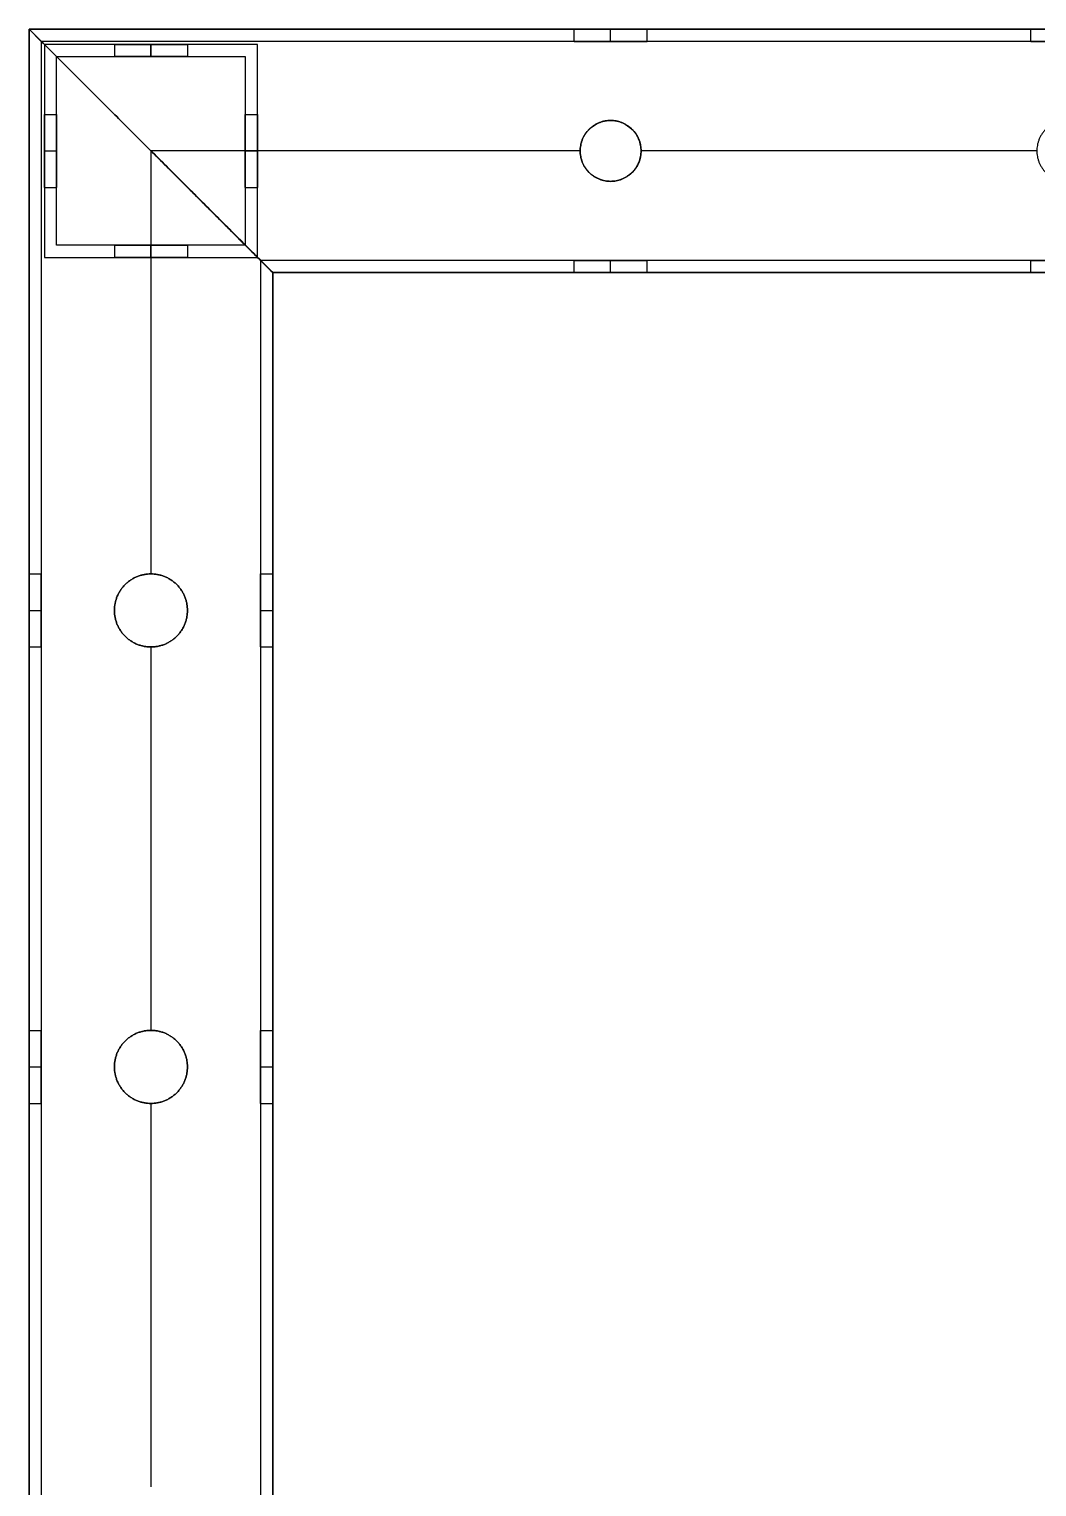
# Model space of a CAD drawing. Header units: millimetres. Extents: x 1279 to 9834, y -699 to 998.
# Drawn here: x 6355.5 to 6521, y 470.8 to 710.3 of the extents above; entities that cross this region are included whole.
import ezdxf

# ---------------------------------------------------------------- set-up
doc = ezdxf.new("R2010")
doc.units = ezdxf.units.MM
doc.header["$MEASUREMENT"] = 0
doc.layers.add('staal', color=7, linetype='Continuous', true_color=0x4c4c4c)

msp = doc.modelspace()

# ---------------------------------------------------------------- linework, layer by layer
at = {"layer": 'staal'}
for p, q in [((6355.49, 710.3, 1885.19), (6395.49, 670.3, 1885.19)), ((6357.49, 708.3, 1910.19), (6355.49, 710.3, 1910.19)), ((6355.49, 710.3, 1885.19), (6395.49, 670.3, 1885.19)), ((6444.99, 708.3, 1905.19), (6444.99, 710.3, 1905.19)), ((6450.99, 708.3, 1911.19), (6450.99, 710.3, 1911.19)), ((6450.99, 708.3, 1899.19), (6450.99, 710.3, 1899.19)), ((6456.99, 708.3, 1905.19), (6456.99, 710.3, 1905.19)), ((6519.99, 708.3, 1905.19), (6519.99, 710.3, 1905.19)), ((6369.49, 707.8, 2515.82), (6369.49, 705.8, 2515.82)), ((6369.49, 707.8, 2590.82), (6369.49, 705.8, 2590.82)), ((6375.49, 705.8, 2460.32), (6375.49, 707.8, 2460.32)), ((6375.49, 705.8, 2628.32), (6375.49, 707.8, 2628.32)), ((6375.49, 707.8, 2521.82), (6375.49, 705.8, 2521.82)), ((6375.49, 707.8, 2509.82), (6375.49, 705.8, 2509.82)), ((6375.49, 707.8, 2596.82), (6375.49, 705.8, 2596.82)), ((6375.49, 707.8, 2584.82), (6375.49, 705.8, 2584.82)), ((6381.49, 707.8, 2515.82), (6381.49, 705.8, 2515.82)), ((6381.49, 707.8, 2590.82), (6381.49, 705.8, 2590.82)), ((6357.99, 696.3, 2590.82), (6359.99, 696.3, 2590.82)), ((6357.99, 696.3, 2515.82), (6359.99, 696.3, 2515.82)), ((6390.99, 696.3, 2590.82), (6392.99, 696.3, 2590.82)), ((6390.99, 696.3, 2515.82), (6392.99, 696.3, 2515.82)), ((6450.99, 695.3, 1923.19), (6450.99, 695.3, 1925.19)), ((6450.99, 695.3, 1885.19), (6450.99, 695.3, 1887.19)), ((6357.99, 690.3, 2460.32), (6359.99, 690.3, 2460.32)), ((6357.99, 690.3, 2628.32), (6359.99, 690.3, 2628.32)), ((6357.99, 690.3, 2596.82), (6359.99, 690.3, 2596.82)), ((6357.99, 690.3, 2584.82), (6359.99, 690.3, 2584.82)), ((6357.99, 690.3, 2521.82), (6359.99, 690.3, 2521.82)), ((6357.99, 690.3, 2509.82), (6359.99, 690.3, 2509.82)), ((6390.99, 690.3, 2460.32), (6392.99, 690.3, 2460.32)), ((6390.99, 690.3, 2628.32), (6392.99, 690.3, 2628.32)), ((6390.99, 690.3, 2596.82), (6392.99, 690.3, 2596.82)), ((6390.99, 690.3, 2584.82), (6392.99, 690.3, 2584.82)), ((6390.99, 690.3, 2521.82), (6392.99, 690.3, 2521.82)), ((6390.99, 690.3, 2509.82), (6392.99, 690.3, 2509.82)), ((6445.99, 690.3, 1923.19), (6445.99, 690.3, 1925.19)), ((6445.99, 690.3, 1885.19), (6445.99, 690.3, 1887.19)), ((6455.99, 690.3, 1923.19), (6455.99, 690.3, 1925.19)), ((6455.99, 690.3, 1885.19), (6455.99, 690.3, 1887.19)), ((6450.99, 685.3, 1885.19), (6450.99, 685.3, 1887.19)), ((6450.99, 685.3, 1923.19), (6450.99, 685.3, 1925.19)), ((6357.99, 684.3, 2590.82), (6359.99, 684.3, 2590.82)), ((6357.99, 684.3, 2515.82), (6359.99, 684.3, 2515.82)), ((6390.99, 684.3, 2590.82), (6392.99, 684.3, 2590.82)), ((6390.99, 684.3, 2515.82), (6392.99, 684.3, 2515.82)), ((6369.49, 674.8, 2515.82), (6369.49, 672.8, 2515.82)), ((6369.49, 674.8, 2590.82), (6369.49, 672.8, 2590.82)), ((6375.49, 672.8, 2460.32), (6375.49, 674.8, 2460.32)), ((6375.49, 672.8, 2628.32), (6375.49, 674.8, 2628.32)), ((6375.49, 674.8, 2521.82), (6375.49, 672.8, 2521.82)), ((6375.49, 674.8, 2509.82), (6375.49, 672.8, 2509.82)), ((6375.49, 674.8, 2596.82), (6375.49, 672.8, 2596.82)), ((6375.49, 674.8, 2584.82), (6375.49, 672.8, 2584.82)), ((6381.49, 674.8, 2515.82), (6381.49, 672.8, 2515.82)), ((6381.49, 674.8, 2590.82), (6381.49, 672.8, 2590.82)), ((6395.49, 670.3, 1910.19), (6393.49, 672.3, 1910.19)), ((6444.99, 670.3, 1905.19), (6444.99, 672.3, 1905.19)), ((6450.99, 670.3, 1911.19), (6450.99, 672.3, 1911.19)), ((6450.99, 670.3, 1899.19), (6450.99, 672.3, 1899.19)), ((6456.99, 670.3, 1905.19), (6456.99, 672.3, 1905.19)), ((6519.99, 670.3, 1905.19), (6519.99, 672.3, 1905.19)), ((6355.49, 620.8, 1905.19), (6357.49, 620.8, 1905.19)), ((6375.49, 620.8, 1923.19), (6375.49, 620.8, 1925.19)), ((6375.49, 620.8, 1885.19), (6375.49, 620.8, 1887.19)), ((6393.49, 620.8, 1905.19), (6395.49, 620.8, 1905.19)), ((6355.49, 614.8, 1899.19), (6357.49, 614.8, 1899.19)), ((6355.49, 614.8, 1911.19), (6357.49, 614.8, 1911.19)), ((6369.49, 614.8, 1923.19), (6369.49, 614.8, 1925.19)), ((6369.49, 614.8, 1885.19), (6369.49, 614.8, 1887.19)), ((6381.49, 614.8, 1923.19), (6381.49, 614.8, 1925.19)), ((6381.49, 614.8, 1885.19), (6381.49, 614.8, 1887.19)), ((6393.49, 614.8, 1899.19), (6395.49, 614.8, 1899.19)), ((6393.49, 614.8, 1911.19), (6395.49, 614.8, 1911.19)), ((6355.49, 608.8, 1905.19), (6357.49, 608.8, 1905.19)), ((6375.49, 608.8, 1923.19), (6375.49, 608.8, 1925.19)), ((6375.49, 608.8, 1885.19), (6375.49, 608.8, 1887.19)), ((6393.49, 608.8, 1905.19), (6395.49, 608.8, 1905.19)), ((6355.49, 545.8, 1905.19), (6357.49, 545.8, 1905.19)), ((6375.49, 545.8, 1923.19), (6375.49, 545.8, 1925.19)), ((6375.49, 545.8, 1885.19), (6375.49, 545.8, 1887.19)), ((6393.49, 545.8, 1905.19), (6395.49, 545.8, 1905.19)), ((6355.49, 539.8, 1899.19), (6357.49, 539.8, 1899.19)), ((6355.49, 539.8, 1911.19), (6357.49, 539.8, 1911.19)), ((6369.49, 539.8, 1923.19), (6369.49, 539.8, 1925.19)), ((6369.49, 539.8, 1885.19), (6369.49, 539.8, 1887.19)), ((6381.49, 539.8, 1923.19), (6381.49, 539.8, 1925.19)), ((6381.49, 539.8, 1885.19), (6381.49, 539.8, 1887.19)), ((6393.49, 539.8, 1899.19), (6395.49, 539.8, 1899.19)), ((6393.49, 539.8, 1911.19), (6395.49, 539.8, 1911.19)), ((6355.49, 533.8, 1905.19), (6357.49, 533.8, 1905.19)), ((6375.49, 533.8, 1923.19), (6375.49, 533.8, 1925.19)), ((6375.49, 533.8, 1885.19), (6375.49, 533.8, 1887.19)), ((6393.49, 533.8, 1905.19), (6395.49, 533.8, 1905.19))]:
    msp.add_line(p, q, dxfattribs=at)
for points in [[(6355.49, 710.3), (7671.49, 710.3), (7671.49, -605.7), (6355.49, -605.7)], [(6395.49, 670.3), (7631.49, 670.3), (7631.49, -565.7), (6395.49, -565.7)]]:
    msp.add_lwpolyline(points, close=True, dxfattribs=at)
for centre in [(6450.99, 690.3, 1885.19), (6450.99, 690.3, 1924.19), (6450.99, 690.3, 1886.19)]:
    msp.add_circle(centre, 5, dxfattribs=at)
for points in [[(6355.49, 710.3, 1885.19), (6355.49, 52.3, 1885.19), (6355.49, -605.7, 1885.19)], [(6355.49, 710.3, 1925.19), (6355.49, 52.3, 1925.19), (6355.49, -605.7, 1925.19)], [(6355.49, 710.3, 1885.19), (6355.49, 710.3, 1905.19), (6355.49, 710.3, 1925.19)], [(6355.49, 710.3, 1885.19), (6375.49, 690.3, 1885.19), (6395.49, 670.3, 1885.19)], [(6395.49, 670.3, 1925.19), (6375.49, 690.3, 1925.19), (6355.49, 710.3, 1925.19)], [(6355.49, 710.3, 1905.19), (6355.49, 665.55, 1905.19), (6355.49, 620.8, 1905.19)], [(6355.49, 710.3, 1910.19), (6356.49, 709.3, 1910.19), (6357.49, 708.3, 1910.19)], [(7671.49, 710.3, 1885.19), (7013.49, 710.3, 1885.19), (6355.49, 710.3, 1885.19)], [(7671.49, 710.3, 1925.19), (7013.49, 710.3, 1925.19), (6355.49, 710.3, 1925.19)], [(6355.49, 710.3, 1885.19), (6355.49, 710.3, 1905.19), (6355.49, 710.3, 1925.19)], [(6355.49, 710.3, 1925.19), (6375.49, 690.3, 1925.19), (6395.49, 670.3, 1925.19)], [(6444.99, 710.3, 1905.19), (6400.24, 710.3, 1905.19), (6355.49, 710.3, 1905.19)], [(6519.99, 710.3, 1905.19), (6488.49, 710.3, 1905.19), (6456.99, 710.3, 1905.19)], [(6357.49, 708.3, 1887.19), (6357.49, 708.3, 1905.19), (6357.49, 708.3, 1923.19)], [(6357.49, 708.3, 1923.19), (6375.49, 690.3, 1923.19), (6393.49, 672.3, 1923.19)], [(6393.49, 672.3, 1887.19), (6375.49, 690.3, 1887.19), (6357.49, 708.3, 1887.19)], [(6357.49, 708.3, 1923.19), (6357.49, 52.3, 1923.19), (6357.49, -603.7, 1923.19)], [(6357.49, 708.3, 1887.19), (6357.49, 52.3, 1887.19), (6357.49, -603.7, 1887.19)], [(6357.49, 708.3, 1905.19), (6357.49, 664.55, 1905.19), (6357.49, 620.8, 1905.19)], [(6357.49, 708.3, 1923.19), (6357.49, 708.3, 1905.19), (6357.49, 708.3, 1887.19)], [(6393.49, 672.3, 1923.19), (6375.49, 690.3, 1923.19), (6357.49, 708.3, 1923.19)], [(6357.49, 708.3, 1887.19), (6375.49, 690.3, 1887.19), (6393.49, 672.3, 1887.19)], [(7669.49, 708.3, 1923.19), (7013.49, 708.3, 1923.19), (6357.49, 708.3, 1923.19)], [(7669.49, 708.3, 1887.19), (7013.49, 708.3, 1887.19), (6357.49, 708.3, 1887.19)], [(6444.99, 708.3, 1905.19), (6401.24, 708.3, 1905.19), (6357.49, 708.3, 1905.19)], [(6392.99, 707.8, 2460.32), (6375.49, 707.8, 2460.32), (6357.99, 707.8, 2460.32)], [(6357.99, 707.8, 2460.32), (6357.99, 707.8, 2544.32), (6357.99, 707.8, 2628.32)], [(6392.99, 707.8, 2628.32), (6375.49, 707.8, 2628.32), (6357.99, 707.8, 2628.32)], [(6357.99, 707.8, 2460.32), (6357.99, 690.3, 2460.32), (6357.99, 672.8, 2460.32)], [(6357.99, 707.8, 2628.32), (6357.99, 690.3, 2628.32), (6357.99, 672.8, 2628.32)], [(6392.99, 707.8, 2544.32), (6375.49, 707.8, 2544.32), (6357.99, 707.8, 2544.32)], [(6357.99, 707.8, 2544.32), (6357.99, 690.3, 2544.32), (6357.99, 672.8, 2544.32)], [(6375.49, 707.8, 2460.32), (6375.49, 707.8, 2485.07), (6375.49, 707.8, 2509.82)], [(6375.49, 707.8, 2521.82), (6375.49, 707.8, 2553.32), (6375.49, 707.8, 2584.82)], [(6375.49, 707.8, 2596.82), (6375.49, 707.8, 2612.57), (6375.49, 707.8, 2628.32)], [(6392.99, 672.8, 2460.32), (6392.99, 690.3, 2460.32), (6392.99, 707.8, 2460.32)], [(6392.99, 707.8, 2460.32), (6392.99, 707.8, 2544.32), (6392.99, 707.8, 2628.32)], [(6392.99, 672.8, 2628.32), (6392.99, 690.3, 2628.32), (6392.99, 707.8, 2628.32)], [(6392.99, 672.8, 2544.32), (6392.99, 690.3, 2544.32), (6392.99, 707.8, 2544.32)], [(6519.99, 708.3, 1905.19), (6488.49, 708.3, 1905.19), (6456.99, 708.3, 1905.19)], [(6359.99, 674.8, 2460.32), (6359.99, 690.3, 2460.32), (6359.99, 705.8, 2460.32)], [(6359.99, 705.8, 2460.32), (6359.99, 705.8, 2544.32), (6359.99, 705.8, 2628.32)], [(6359.99, 674.8, 2628.32), (6359.99, 690.3, 2628.32), (6359.99, 705.8, 2628.32)], [(6359.99, 705.8, 2460.32), (6375.49, 705.8, 2460.32), (6390.99, 705.8, 2460.32)], [(6359.99, 705.8, 2628.32), (6375.49, 705.8, 2628.32), (6390.99, 705.8, 2628.32)], [(6359.99, 674.8, 2544.32), (6359.99, 690.3, 2544.32), (6359.99, 705.8, 2544.32)], [(6359.99, 705.8, 2544.32), (6375.49, 705.8, 2544.32), (6390.99, 705.8, 2544.32)], [(6375.49, 705.8, 2460.32), (6375.49, 705.8, 2485.07), (6375.49, 705.8, 2509.82)], [(6375.49, 705.8, 2521.82), (6375.49, 705.8, 2553.32), (6375.49, 705.8, 2584.82)], [(6375.49, 705.8, 2596.82), (6375.49, 705.8, 2612.57), (6375.49, 705.8, 2628.32)], [(6390.99, 705.8, 2460.32), (6390.99, 705.8, 2544.32), (6390.99, 705.8, 2628.32)], [(6390.99, 705.8, 2460.32), (6390.99, 690.3, 2460.32), (6390.99, 674.8, 2460.32)], [(6390.99, 705.8, 2628.32), (6390.99, 690.3, 2628.32), (6390.99, 674.8, 2628.32)], [(6390.99, 705.8, 2544.32), (6390.99, 690.3, 2544.32), (6390.99, 674.8, 2544.32)], [(6357.99, 690.3, 2460.32), (6357.99, 690.3, 2485.07), (6357.99, 690.3, 2509.82)], [(6357.99, 690.3, 2521.82), (6357.99, 690.3, 2553.32), (6357.99, 690.3, 2584.82)], [(6357.99, 690.3, 2596.82), (6357.99, 690.3, 2612.57), (6357.99, 690.3, 2628.32)], [(6359.99, 690.3, 2460.32), (6359.99, 690.3, 2485.07), (6359.99, 690.3, 2509.82)], [(6359.99, 690.3, 2521.82), (6359.99, 690.3, 2553.32), (6359.99, 690.3, 2584.82)], [(6359.99, 690.3, 2596.82), (6359.99, 690.3, 2612.57), (6359.99, 690.3, 2628.32)], [(6375.34, 690.46, 1925.19), (6375.34, 690.46, 1924.19), (6375.34, 690.46, 1923.19)], [(6375.34, 690.46, 1887.19), (6375.34, 690.46, 1886.19), (6375.34, 690.46, 1885.19)], [(6375.49, 690.3, 1925.19), (6375.49, 655.55, 1925.19), (6375.49, 620.8, 1925.19)], [(6375.49, 690.3, 1923.19), (6375.49, 655.55, 1923.19), (6375.49, 620.8, 1923.19)], [(6375.49, 690.3, 1887.19), (6375.49, 655.55, 1887.19), (6375.49, 620.8, 1887.19)], [(6375.49, 690.3, 1885.19), (6375.49, 655.55, 1885.19), (6375.49, 620.8, 1885.19)], [(6375.49, 690.3, 1885.19), (6375.49, 690.3, 1886.19), (6375.49, 690.3, 1887.19)], [(6375.49, 690.3, 1923.19), (6375.49, 690.3, 1924.19), (6375.49, 690.3, 1925.19)], [(6445.99, 690.3, 1925.19), (6410.74, 690.3, 1925.19), (6375.49, 690.3, 1925.19)], [(6445.99, 690.3, 1923.19), (6410.74, 690.3, 1923.19), (6375.49, 690.3, 1923.19)], [(6445.99, 690.3, 1887.19), (6410.74, 690.3, 1887.19), (6375.49, 690.3, 1887.19)], [(6445.99, 690.3, 1885.19), (6410.74, 690.3, 1885.19), (6375.49, 690.3, 1885.19)], [(6390.99, 690.3, 2460.32), (6390.99, 690.3, 2485.07), (6390.99, 690.3, 2509.82)], [(6390.99, 690.3, 2521.82), (6390.99, 690.3, 2553.32), (6390.99, 690.3, 2584.82)], [(6390.99, 690.3, 2596.82), (6390.99, 690.3, 2612.57), (6390.99, 690.3, 2628.32)], [(6392.99, 690.3, 2460.32), (6392.99, 690.3, 2485.07), (6392.99, 690.3, 2509.82)], [(6392.99, 690.3, 2521.82), (6392.99, 690.3, 2553.32), (6392.99, 690.3, 2584.82)], [(6392.99, 690.3, 2596.82), (6392.99, 690.3, 2612.57), (6392.99, 690.3, 2628.32)], [(6520.99, 690.3, 1925.19), (6488.49, 690.3, 1925.19), (6455.99, 690.3, 1925.19)], [(6520.99, 690.3, 1923.19), (6488.49, 690.3, 1923.19), (6455.99, 690.3, 1923.19)], [(6520.99, 690.3, 1887.19), (6488.49, 690.3, 1887.19), (6455.99, 690.3, 1887.19)], [(6520.99, 690.3, 1885.19), (6488.49, 690.3, 1885.19), (6455.99, 690.3, 1885.19)], [(6359.99, 674.8, 2460.32), (6359.99, 674.8, 2544.32), (6359.99, 674.8, 2628.32)], [(6390.99, 674.8, 2460.32), (6375.49, 674.8, 2460.32), (6359.99, 674.8, 2460.32)], [(6390.99, 674.8, 2628.32), (6375.49, 674.8, 2628.32), (6359.99, 674.8, 2628.32)], [(6390.99, 674.8, 2544.32), (6375.49, 674.8, 2544.32), (6359.99, 674.8, 2544.32)], [(6375.49, 674.8, 2460.32), (6375.49, 674.8, 2485.07), (6375.49, 674.8, 2509.82)], [(6375.49, 674.8, 2521.82), (6375.49, 674.8, 2553.32), (6375.49, 674.8, 2584.82)], [(6375.49, 674.8, 2596.82), (6375.49, 674.8, 2612.57), (6375.49, 674.8, 2628.32)], [(6390.99, 674.8, 2460.32), (6390.99, 674.8, 2544.32), (6390.99, 674.8, 2628.32)], [(6357.99, 672.8, 2460.32), (6375.49, 672.8, 2460.32), (6392.99, 672.8, 2460.32)], [(6357.99, 672.8, 2628.32), (6375.49, 672.8, 2628.32), (6392.99, 672.8, 2628.32)], [(6357.99, 672.8, 2460.32), (6357.99, 672.8, 2544.32), (6357.99, 672.8, 2628.32)], [(6357.99, 672.8, 2544.32), (6375.49, 672.8, 2544.32), (6392.99, 672.8, 2544.32)], [(6375.49, 672.8, 2460.32), (6375.49, 672.8, 2485.07), (6375.49, 672.8, 2509.82)], [(6375.49, 672.8, 2521.82), (6375.49, 672.8, 2553.32), (6375.49, 672.8, 2584.82)], [(6375.49, 672.8, 2596.82), (6375.49, 672.8, 2612.57), (6375.49, 672.8, 2628.32)], [(6392.99, 672.8, 2460.32), (6392.99, 672.8, 2544.32), (6392.99, 672.8, 2628.32)], [(6393.49, 672.3, 1923.19), (6393.49, 672.3, 1905.19), (6393.49, 672.3, 1887.19)], [(6393.49, 672.3, 1923.19), (6393.49, 52.3, 1923.19), (6393.49, -567.7, 1923.19)], [(6393.49, 672.3, 1887.19), (6393.49, 52.3, 1887.19), (6393.49, -567.7, 1887.19)], [(6393.49, 672.3, 1905.19), (6393.49, 646.55, 1905.19), (6393.49, 620.8, 1905.19)], [(6393.49, 672.3, 1910.19), (6394.49, 671.3, 1910.19), (6395.49, 670.3, 1910.19)], [(6393.49, 672.3, 1887.19), (6393.49, 672.3, 1905.19), (6393.49, 672.3, 1923.19)], [(7633.49, 672.3, 1923.19), (7013.49, 672.3, 1923.19), (6393.49, 672.3, 1923.19)], [(7633.49, 672.3, 1887.19), (7013.49, 672.3, 1887.19), (6393.49, 672.3, 1887.19)], [(6444.99, 672.3, 1905.19), (6419.24, 672.3, 1905.19), (6393.49, 672.3, 1905.19)], [(6519.99, 672.3, 1905.19), (6488.49, 672.3, 1905.19), (6456.99, 672.3, 1905.19)], [(6395.49, 670.3, 1885.19), (6395.49, 670.3, 1905.19), (6395.49, 670.3, 1925.19)], [(6395.49, 670.3, 1885.19), (6395.49, 52.3, 1885.19), (6395.49, -565.7, 1885.19)], [(6395.49, 670.3, 1925.19), (6395.49, 52.3, 1925.19), (6395.49, -565.7, 1925.19)], [(6395.49, 670.3, 1905.19), (6395.49, 645.55, 1905.19), (6395.49, 620.8, 1905.19)], [(6395.49, 670.3, 1885.19), (6395.49, 670.3, 1905.19), (6395.49, 670.3, 1925.19)], [(7631.49, 670.3, 1885.19), (7013.49, 670.3, 1885.19), (6395.49, 670.3, 1885.19)], [(7631.49, 670.3, 1925.19), (7013.49, 670.3, 1925.19), (6395.49, 670.3, 1925.19)], [(6444.99, 670.3, 1905.19), (6420.24, 670.3, 1905.19), (6395.49, 670.3, 1905.19)], [(6519.99, 670.3, 1905.19), (6488.49, 670.3, 1905.19), (6456.99, 670.3, 1905.19)], [(6355.49, 608.8, 1905.19), (6355.49, 577.3, 1905.19), (6355.49, 545.8, 1905.19)], [(6357.49, 608.8, 1905.19), (6357.49, 577.3, 1905.19), (6357.49, 545.8, 1905.19)], [(6375.49, 608.8, 1925.19), (6375.49, 577.3, 1925.19), (6375.49, 545.8, 1925.19)], [(6375.49, 608.8, 1923.19), (6375.49, 577.3, 1923.19), (6375.49, 545.8, 1923.19)], [(6375.49, 608.8, 1887.19), (6375.49, 577.3, 1887.19), (6375.49, 545.8, 1887.19)], [(6375.49, 608.8, 1885.19), (6375.49, 577.3, 1885.19), (6375.49, 545.8, 1885.19)], [(6393.49, 608.8, 1905.19), (6393.49, 577.3, 1905.19), (6393.49, 545.8, 1905.19)], [(6395.49, 608.8, 1905.19), (6395.49, 577.3, 1905.19), (6395.49, 545.8, 1905.19)], [(6355.49, 533.8, 1905.19), (6355.49, 502.3, 1905.19), (6355.49, 470.8, 1905.19)], [(6357.49, 533.8, 1905.19), (6357.49, 502.3, 1905.19), (6357.49, 470.8, 1905.19)], [(6375.49, 533.8, 1925.19), (6375.49, 502.3, 1925.19), (6375.49, 470.8, 1925.19)], [(6375.49, 533.8, 1923.19), (6375.49, 502.3, 1923.19), (6375.49, 470.8, 1923.19)], [(6375.49, 533.8, 1887.19), (6375.49, 502.3, 1887.19), (6375.49, 470.8, 1887.19)], [(6375.49, 533.8, 1885.19), (6375.49, 502.3, 1885.19), (6375.49, 470.8, 1885.19)], [(6393.49, 533.8, 1905.19), (6393.49, 502.3, 1905.19), (6393.49, 470.8, 1905.19)], [(6395.49, 533.8, 1905.19), (6395.49, 502.3, 1905.19), (6395.49, 470.8, 1905.19)]]:
    msp.add_open_spline(points, degree=2, dxfattribs=at)
for points, weights, knots in [([(6450.99, 710.3, 1911.19), (6444.99, 710.3, 1911.19), (6444.99, 710.3, 1905.19), (6444.99, 710.3, 1899.19), (6450.99, 710.3, 1899.19), (6456.99, 710.3, 1899.19), (6456.99, 710.3, 1905.19), (6456.99, 710.3, 1911.19), (6450.99, 710.3, 1911.19)], [0.999999860338, 0.707106851018, 1, 0.707106781187, 1, 0.707106781187, 1, 0.707106851018, 0.999999860338], [-31.415927, -31.415927, -31.415927, -23.561946, -23.561946, -15.707963, -15.707963, -7.853981, -7.853981, 0, 0, 0]), ([(6525.99, 710.3, 1911.19), (6519.99, 710.3, 1911.19), (6519.99, 710.3, 1905.19), (6519.99, 710.3, 1899.19), (6525.99, 710.3, 1899.19), (6531.99, 710.3, 1899.19), (6531.99, 710.3, 1905.19), (6531.99, 710.3, 1911.19), (6525.99, 710.3, 1911.19)], [0.999999860338, 0.707106851018, 1, 0.707106781187, 1, 0.707106781187, 1, 0.707106851018, 0.999999860338], [-31.415927, -31.415927, -31.415927, -23.561946, -23.561946, -15.707963, -15.707963, -7.853981, -7.853981, 0, 0, 0]), ([(6381.49, 707.8, 2515.82), (6381.49, 707.8, 2521.82), (6375.49, 707.8, 2521.82), (6369.49, 707.8, 2521.82), (6369.49, 707.8, 2515.82), (6369.49, 707.8, 2509.82), (6375.49, 707.8, 2509.82), (6381.49, 707.8, 2509.82), (6381.49, 707.8, 2515.82)], [1, 0.707106781187, 1, 0.707106781187, 1, 0.707106781187, 1, 0.707106781187, 1], [0, 0, 0, 7.853982, 7.853982, 15.707963, 15.707963, 23.561945, 23.561945, 31.415927, 31.415927, 31.415927]), ([(6381.49, 707.8, 2590.82), (6381.49, 707.8, 2596.82), (6375.49, 707.8, 2596.82), (6369.49, 707.8, 2596.82), (6369.49, 707.8, 2590.82), (6369.49, 707.8, 2584.82), (6375.49, 707.8, 2584.82), (6381.49, 707.8, 2584.82), (6381.49, 707.8, 2590.82)], [1, 0.707106781187, 1, 0.707106781187, 1, 0.707106781187, 1, 0.707106781187, 1], [0, 0, 0, 7.853982, 7.853982, 15.707963, 15.707963, 23.561945, 23.561945, 31.415927, 31.415927, 31.415927]), ([(6450.99, 708.3, 1911.19), (6456.99, 708.3, 1911.19), (6456.99, 708.3, 1905.19), (6456.99, 708.3, 1899.19), (6450.99, 708.3, 1899.19), (6444.99, 708.3, 1899.19), (6444.99, 708.3, 1905.19), (6444.99, 708.3, 1911.19), (6450.99, 708.3, 1911.19)], [1, 0.707106781187, 1, 0.707106781187, 1, 0.707106781187, 1, 0.707106781187, 1], [0, 0, 0, 7.853982, 7.853982, 15.707963, 15.707963, 23.561945, 23.561945, 31.415927, 31.415927, 31.415927]), ([(6525.99, 708.3, 1911.19), (6531.99, 708.3, 1911.19), (6531.99, 708.3, 1905.19), (6531.99, 708.3, 1899.19), (6525.99, 708.3, 1899.19), (6519.99, 708.3, 1899.19), (6519.99, 708.3, 1905.19), (6519.99, 708.3, 1911.19), (6525.99, 708.3, 1911.19)], [1, 0.707106781187, 1, 0.707106781187, 1, 0.707106781187, 1, 0.707106781187, 1], [0, 0, 0, 7.853982, 7.853982, 15.707963, 15.707963, 23.561945, 23.561945, 31.415927, 31.415927, 31.415927]), ([(6381.49, 705.8, 2515.82), (6381.49, 705.8, 2509.82), (6375.49, 705.8, 2509.82), (6369.49, 705.8, 2509.82), (6369.49, 705.8, 2515.82), (6369.49, 705.8, 2521.82), (6375.49, 705.8, 2521.82), (6381.49, 705.8, 2521.82), (6381.49, 705.8, 2515.82)], [1, 0.707106781187, 1, 0.707106781187, 1, 0.707106781187, 1, 0.707106781187, 1], [-31.415927, -31.415927, -31.415927, -23.561945, -23.561945, -15.707963, -15.707963, -7.853982, -7.853982, 0, 0, 0]), ([(6381.49, 705.8, 2590.82), (6381.49, 705.8, 2584.82), (6375.49, 705.8, 2584.82), (6369.49, 705.8, 2584.82), (6369.49, 705.8, 2590.82), (6369.49, 705.8, 2596.82), (6375.49, 705.8, 2596.82), (6381.49, 705.8, 2596.82), (6381.49, 705.8, 2590.82)], [1, 0.707106781187, 1, 0.707106781187, 1, 0.707106781187, 1, 0.707106781187, 1], [-31.415927, -31.415927, -31.415927, -23.561945, -23.561945, -15.707963, -15.707963, -7.853982, -7.853982, 0, 0, 0]), ([(6357.99, 696.3, 2590.82), (6357.99, 696.3, 2596.82), (6357.99, 690.3, 2596.82), (6357.99, 684.3, 2596.82), (6357.99, 684.3, 2590.82), (6357.99, 684.3, 2584.82), (6357.99, 690.3, 2584.82), (6357.99, 696.3, 2584.82), (6357.99, 696.3, 2590.82)], [1, 0.707106781187, 1, 0.707106781187, 1, 0.707106781187, 1, 0.707106781187, 1], [0, 0, 0, 7.853982, 7.853982, 15.707963, 15.707963, 23.561945, 23.561945, 31.415927, 31.415927, 31.415927]), ([(6357.99, 696.3, 2515.82), (6357.99, 696.3, 2521.82), (6357.99, 690.3, 2521.82), (6357.99, 684.3, 2521.82), (6357.99, 684.3, 2515.82), (6357.99, 684.3, 2509.82), (6357.99, 690.3, 2509.82), (6357.99, 696.3, 2509.82), (6357.99, 696.3, 2515.82)], [1, 0.707106781187, 1, 0.707106781187, 1, 0.707106781187, 1, 0.707106781187, 1], [0, 0, 0, 7.853982, 7.853982, 15.707963, 15.707963, 23.561945, 23.561945, 31.415927, 31.415927, 31.415927]), ([(6359.99, 696.3, 2590.82), (6359.99, 696.3, 2584.82), (6359.99, 690.3, 2584.82), (6359.99, 684.3, 2584.82), (6359.99, 684.3, 2590.82), (6359.99, 684.3, 2596.82), (6359.99, 690.3, 2596.82), (6359.99, 696.3, 2596.82), (6359.99, 696.3, 2590.82)], [1, 0.707106781187, 1, 0.707106781187, 1, 0.707106781187, 1, 0.707106781187, 1], [-31.415927, -31.415927, -31.415927, -23.561945, -23.561945, -15.707963, -15.707963, -7.853982, -7.853982, 0, 0, 0]), ([(6359.99, 696.3, 2515.82), (6359.99, 696.3, 2509.82), (6359.99, 690.3, 2509.82), (6359.99, 684.3, 2509.82), (6359.99, 684.3, 2515.82), (6359.99, 684.3, 2521.82), (6359.99, 690.3, 2521.82), (6359.99, 696.3, 2521.82), (6359.99, 696.3, 2515.82)], [1, 0.707106781187, 1, 0.707106781187, 1, 0.707106781187, 1, 0.707106781187, 1], [-31.415927, -31.415927, -31.415927, -23.561945, -23.561945, -15.707963, -15.707963, -7.853982, -7.853982, 0, 0, 0]), ([(6390.99, 696.3, 2590.82), (6390.99, 696.3, 2596.82), (6390.99, 690.3, 2596.82), (6390.99, 684.3, 2596.82), (6390.99, 684.3, 2590.82), (6390.99, 684.3, 2584.82), (6390.99, 690.3, 2584.82), (6390.99, 696.3, 2584.82), (6390.99, 696.3, 2590.82)], [1, 0.707106781187, 1, 0.707106781187, 1, 0.707106781187, 1, 0.707106781187, 1], [0, 0, 0, 7.853982, 7.853982, 15.707963, 15.707963, 23.561945, 23.561945, 31.415927, 31.415927, 31.415927]), ([(6390.99, 696.3, 2515.82), (6390.99, 696.3, 2521.82), (6390.99, 690.3, 2521.82), (6390.99, 684.3, 2521.82), (6390.99, 684.3, 2515.82), (6390.99, 684.3, 2509.82), (6390.99, 690.3, 2509.82), (6390.99, 696.3, 2509.82), (6390.99, 696.3, 2515.82)], [1, 0.707106781187, 1, 0.707106781187, 1, 0.707106781187, 1, 0.707106781187, 1], [0, 0, 0, 7.853982, 7.853982, 15.707963, 15.707963, 23.561945, 23.561945, 31.415927, 31.415927, 31.415927]), ([(6392.99, 696.3, 2590.82), (6392.99, 696.3, 2584.82), (6392.99, 690.3, 2584.82), (6392.99, 684.3, 2584.82), (6392.99, 684.3, 2590.82), (6392.99, 684.3, 2596.82), (6392.99, 690.3, 2596.82), (6392.99, 696.3, 2596.82), (6392.99, 696.3, 2590.82)], [1, 0.707106781187, 1, 0.707106781187, 1, 0.707106781187, 1, 0.707106781187, 1], [-31.415927, -31.415927, -31.415927, -23.561945, -23.561945, -15.707963, -15.707963, -7.853982, -7.853982, 0, 0, 0]), ([(6392.99, 696.3, 2515.82), (6392.99, 696.3, 2509.82), (6392.99, 690.3, 2509.82), (6392.99, 684.3, 2509.82), (6392.99, 684.3, 2515.82), (6392.99, 684.3, 2521.82), (6392.99, 690.3, 2521.82), (6392.99, 696.3, 2521.82), (6392.99, 696.3, 2515.82)], [1, 0.707106781187, 1, 0.707106781187, 1, 0.707106781187, 1, 0.707106781187, 1], [-31.415927, -31.415927, -31.415927, -23.561945, -23.561945, -15.707963, -15.707963, -7.853982, -7.853982, 0, 0, 0]), ([(6450.99, 685.3, 1925.19), (6445.99, 685.3, 1925.19), (6445.99, 690.3, 1925.19), (6445.99, 695.3, 1925.19), (6450.99, 695.3, 1925.19), (6455.99, 695.3, 1925.19), (6455.99, 690.3, 1925.19), (6455.99, 685.3, 1925.19), (6450.99, 685.3, 1925.19)], [1, 0.707106781187, 1, 0.707106781187, 1, 0.707106781187, 1, 0.707106781187, 1], [-31.415927, -31.415927, -31.415927, -23.561945, -23.561945, -15.707963, -15.707963, -7.853982, -7.853982, 0, 0, 0]), ([(6450.99, 685.3, 1923.19), (6455.99, 685.3, 1923.19), (6455.99, 690.3, 1923.19), (6455.99, 695.3, 1923.19), (6450.99, 695.3, 1923.19), (6445.99, 695.3, 1923.19), (6445.99, 690.3, 1923.19), (6445.99, 685.3, 1923.19), (6450.99, 685.3, 1923.19)], [1, 0.707106781187, 1, 0.707106781187, 1, 0.707106781187, 1, 0.707106781187, 1], [0, 0, 0, 7.853982, 7.853982, 15.707963, 15.707963, 23.561945, 23.561945, 31.415927, 31.415927, 31.415927]), ([(6450.99, 685.3, 1887.19), (6445.99, 685.3, 1887.19), (6445.99, 690.3, 1887.19), (6445.99, 695.3, 1887.19), (6450.99, 695.3, 1887.19), (6455.99, 695.3, 1887.19), (6455.99, 690.3, 1887.19), (6455.99, 685.3, 1887.19), (6450.99, 685.3, 1887.19)], [1, 0.707106781187, 1, 0.707106781187, 1, 0.707106781187, 1, 0.707106781187, 1], [-31.415927, -31.415927, -31.415927, -23.561945, -23.561945, -15.707963, -15.707963, -7.853982, -7.853982, 0, 0, 0]), ([(6525.99, 685.3, 1925.19), (6520.99, 685.3, 1925.19), (6520.99, 690.3, 1925.19), (6520.99, 695.3, 1925.19), (6525.99, 695.3, 1925.19), (6530.99, 695.3, 1925.19), (6530.99, 690.3, 1925.19), (6530.99, 685.3, 1925.19), (6525.99, 685.3, 1925.19)], [1, 0.707106781187, 1, 0.707106781187, 1, 0.707106781187, 1, 0.707106781187, 1], [-31.415927, -31.415927, -31.415927, -23.561945, -23.561945, -15.707963, -15.707963, -7.853982, -7.853982, 0, 0, 0]), ([(6525.99, 685.3, 1887.19), (6520.99, 685.3, 1887.19), (6520.99, 690.3, 1887.19), (6520.99, 695.3, 1887.19), (6525.99, 695.3, 1887.19), (6530.99, 695.3, 1887.19), (6530.99, 690.3, 1887.19), (6530.99, 685.3, 1887.19), (6525.99, 685.3, 1887.19)], [1, 0.707106781187, 1, 0.707106781187, 1, 0.707106781187, 1, 0.707106781187, 1], [-31.415927, -31.415927, -31.415927, -23.561945, -23.561945, -15.707963, -15.707963, -7.853982, -7.853982, 0, 0, 0]), ([(6381.49, 674.8, 2515.82), (6381.49, 674.8, 2521.82), (6375.49, 674.8, 2521.82), (6369.49, 674.8, 2521.82), (6369.49, 674.8, 2515.82), (6369.49, 674.8, 2509.82), (6375.49, 674.8, 2509.82), (6381.49, 674.8, 2509.82), (6381.49, 674.8, 2515.82)], [1, 0.707106781187, 1, 0.707106781187, 1, 0.707106781187, 1, 0.707106781187, 1], [0, 0, 0, 7.853982, 7.853982, 15.707963, 15.707963, 23.561945, 23.561945, 31.415927, 31.415927, 31.415927]), ([(6381.49, 674.8, 2590.82), (6381.49, 674.8, 2596.82), (6375.49, 674.8, 2596.82), (6369.49, 674.8, 2596.82), (6369.49, 674.8, 2590.82), (6369.49, 674.8, 2584.82), (6375.49, 674.8, 2584.82), (6381.49, 674.8, 2584.82), (6381.49, 674.8, 2590.82)], [1, 0.707106781187, 1, 0.707106781187, 1, 0.707106781187, 1, 0.707106781187, 1], [0, 0, 0, 7.853982, 7.853982, 15.707963, 15.707963, 23.561945, 23.561945, 31.415927, 31.415927, 31.415927]), ([(6381.49, 672.8, 2515.82), (6381.49, 672.8, 2509.82), (6375.49, 672.8, 2509.82), (6369.49, 672.8, 2509.82), (6369.49, 672.8, 2515.82), (6369.49, 672.8, 2521.82), (6375.49, 672.8, 2521.82), (6381.49, 672.8, 2521.82), (6381.49, 672.8, 2515.82)], [1, 0.707106781187, 1, 0.707106781187, 1, 0.707106781187, 1, 0.707106781187, 1], [-31.415927, -31.415927, -31.415927, -23.561945, -23.561945, -15.707963, -15.707963, -7.853982, -7.853982, 0, 0, 0]), ([(6381.49, 672.8, 2590.82), (6381.49, 672.8, 2584.82), (6375.49, 672.8, 2584.82), (6369.49, 672.8, 2584.82), (6369.49, 672.8, 2590.82), (6369.49, 672.8, 2596.82), (6375.49, 672.8, 2596.82), (6381.49, 672.8, 2596.82), (6381.49, 672.8, 2590.82)], [1, 0.707106781187, 1, 0.707106781187, 1, 0.707106781187, 1, 0.707106781187, 1], [-31.415927, -31.415927, -31.415927, -23.561945, -23.561945, -15.707963, -15.707963, -7.853982, -7.853982, 0, 0, 0]), ([(6450.99, 672.3, 1911.19), (6444.99, 672.3, 1911.19), (6444.99, 672.3, 1905.19), (6444.99, 672.3, 1899.19), (6450.99, 672.3, 1899.19), (6456.99, 672.3, 1899.19), (6456.99, 672.3, 1905.19), (6456.99, 672.3, 1911.19), (6450.99, 672.3, 1911.19)], [1, 0.707106781187, 1, 0.707106781187, 1, 0.707106781187, 1, 0.707106781187, 1], [-31.415927, -31.415927, -31.415927, -23.561945, -23.561945, -15.707963, -15.707963, -7.853982, -7.853982, 0, 0, 0]), ([(6525.99, 672.3, 1911.19), (6519.99, 672.3, 1911.19), (6519.99, 672.3, 1905.19), (6519.99, 672.3, 1899.19), (6525.99, 672.3, 1899.19), (6531.99, 672.3, 1899.19), (6531.99, 672.3, 1905.19), (6531.99, 672.3, 1911.19), (6525.99, 672.3, 1911.19)], [0.999999860338, 0.707106851018, 1, 0.707106781187, 1, 0.707106781187, 1, 0.707106851018, 0.999999860338], [-31.415927, -31.415927, -31.415927, -23.561946, -23.561946, -15.707963, -15.707963, -7.853981, -7.853981, 0, 0, 0]), ([(6450.99, 670.3, 1911.19), (6456.99, 670.3, 1911.19), (6456.99, 670.3, 1905.19), (6456.99, 670.3, 1899.19), (6450.99, 670.3, 1899.19), (6444.99, 670.3, 1899.19), (6444.99, 670.3, 1905.19), (6444.99, 670.3, 1911.19), (6450.99, 670.3, 1911.19)], [0.999999860338, 0.707106851018, 1, 0.707106781187, 1, 0.707106781187, 1, 0.707106851018, 0.999999860338], [0, 0, 0, 7.853981, 7.853981, 15.707963, 15.707963, 23.561946, 23.561946, 31.415927, 31.415927, 31.415927]), ([(6525.99, 670.3, 1911.19), (6531.99, 670.3, 1911.19), (6531.99, 670.3, 1905.19), (6531.99, 670.3, 1899.19), (6525.99, 670.3, 1899.19), (6519.99, 670.3, 1899.19), (6519.99, 670.3, 1905.19), (6519.99, 670.3, 1911.19), (6525.99, 670.3, 1911.19)], [1, 0.707106781187, 1, 0.707106781187, 1, 0.707106781187, 1, 0.707106781187, 1], [0, 0, 0, 7.853982, 7.853982, 15.707963, 15.707963, 23.561945, 23.561945, 31.415927, 31.415927, 31.415927]), ([(6355.49, 614.8, 1899.19), (6355.49, 620.8, 1899.19), (6355.49, 620.8, 1905.19), (6355.49, 620.8, 1911.19), (6355.49, 614.8, 1911.19), (6355.49, 608.8, 1911.19), (6355.49, 608.8, 1905.19), (6355.49, 608.8, 1899.19), (6355.49, 614.8, 1899.19)], [1, 0.707106781187, 1, 0.707106781187, 1, 0.707106781187, 1, 0.707106781187, 1], [0, 0, 0, 7.853982, 7.853982, 15.707963, 15.707963, 23.561945, 23.561945, 31.415927, 31.415927, 31.415927]), ([(6357.49, 614.8, 1899.19), (6357.49, 608.8, 1899.19), (6357.49, 608.8, 1905.19), (6357.49, 608.8, 1911.19), (6357.49, 614.8, 1911.19), (6357.49, 620.8, 1911.19), (6357.49, 620.8, 1905.19), (6357.49, 620.8, 1899.19), (6357.49, 614.8, 1899.19)], [1, 0.707106781187, 1, 0.707106781187, 1, 0.707106781187, 1, 0.707106781187, 1], [-31.415927, -31.415927, -31.415927, -23.561945, -23.561945, -15.707963, -15.707963, -7.853982, -7.853982, 0, 0, 0]), ([(6381.49, 614.8, 1925.19), (6381.49, 608.8, 1925.19), (6375.49, 608.8, 1925.19), (6369.49, 608.8, 1925.19), (6369.49, 614.8, 1925.19), (6369.49, 620.8, 1925.19), (6375.49, 620.8, 1925.19), (6381.49, 620.8, 1925.19), (6381.49, 614.8, 1925.19)], [1, 0.707106781187, 1, 0.707106781187, 1, 0.707106781187, 1, 0.707106781187, 1], [-31.415927, -31.415927, -31.415927, -23.561945, -23.561945, -15.707963, -15.707963, -7.853982, -7.853982, 0, 0, 0]), ([(6381.49, 614.8, 1923.19), (6381.49, 620.8, 1923.19), (6375.49, 620.8, 1923.19), (6369.49, 620.8, 1923.19), (6369.49, 614.8, 1923.19), (6369.49, 608.8, 1923.19), (6375.49, 608.8, 1923.19), (6381.49, 608.8, 1923.19), (6381.49, 614.8, 1923.19)], [1, 0.707106781187, 1, 0.707106781187, 1, 0.707106781187, 1, 0.707106781187, 1], [0, 0, 0, 7.853982, 7.853982, 15.707963, 15.707963, 23.561945, 23.561945, 31.415927, 31.415927, 31.415927]), ([(6381.49, 614.8, 1887.19), (6381.49, 608.8, 1887.19), (6375.49, 608.8, 1887.19), (6369.49, 608.8, 1887.19), (6369.49, 614.8, 1887.19), (6369.49, 620.8, 1887.19), (6375.49, 620.8, 1887.19), (6381.49, 620.8, 1887.19), (6381.49, 614.8, 1887.19)], [1, 0.707106781187, 1, 0.707106781187, 1, 0.707106781187, 1, 0.707106781187, 1], [-31.415927, -31.415927, -31.415927, -23.561945, -23.561945, -15.707963, -15.707963, -7.853982, -7.853982, 0, 0, 0]), ([(6381.49, 614.8, 1885.19), (6381.49, 620.8, 1885.19), (6375.49, 620.8, 1885.19), (6369.49, 620.8, 1885.19), (6369.49, 614.8, 1885.19), (6369.49, 608.8, 1885.19), (6375.49, 608.8, 1885.19), (6381.49, 608.8, 1885.19), (6381.49, 614.8, 1885.19)], [1, 0.707106781187, 1, 0.707106781187, 1, 0.707106781187, 1, 0.707106781187, 1], [0, 0, 0, 7.853982, 7.853982, 15.707963, 15.707963, 23.561945, 23.561945, 31.415927, 31.415927, 31.415927]), ([(6393.49, 614.8, 1899.19), (6393.49, 620.8, 1899.19), (6393.49, 620.8, 1905.19), (6393.49, 620.8, 1911.19), (6393.49, 614.8, 1911.19), (6393.49, 608.8, 1911.19), (6393.49, 608.8, 1905.19), (6393.49, 608.8, 1899.19), (6393.49, 614.8, 1899.19)], [1, 0.707106781187, 1, 0.707106781187, 1, 0.707106781187, 1, 0.707106781187, 1], [0, 0, 0, 7.853982, 7.853982, 15.707963, 15.707963, 23.561945, 23.561945, 31.415927, 31.415927, 31.415927]), ([(6395.49, 614.8, 1899.19), (6395.49, 608.8, 1899.19), (6395.49, 608.8, 1905.19), (6395.49, 608.8, 1911.19), (6395.49, 614.8, 1911.19), (6395.49, 620.8, 1911.19), (6395.49, 620.8, 1905.19), (6395.49, 620.8, 1899.19), (6395.49, 614.8, 1899.19)], [1, 0.707106781187, 1, 0.707106781187, 1, 0.707106781187, 1, 0.707106781187, 1], [-31.415927, -31.415927, -31.415927, -23.561945, -23.561945, -15.707963, -15.707963, -7.853982, -7.853982, 0, 0, 0]), ([(6355.49, 539.8, 1899.19), (6355.49, 545.8, 1899.19), (6355.49, 545.8, 1905.19), (6355.49, 545.8, 1911.19), (6355.49, 539.8, 1911.19), (6355.49, 533.8, 1911.19), (6355.49, 533.8, 1905.19), (6355.49, 533.8, 1899.19), (6355.49, 539.8, 1899.19)], [1, 0.707106781187, 1, 0.707106781187, 1, 0.707106781187, 1, 0.707106781187, 1], [0, 0, 0, 7.853982, 7.853982, 15.707963, 15.707963, 23.561945, 23.561945, 31.415927, 31.415927, 31.415927]), ([(6357.49, 539.8, 1899.19), (6357.49, 533.8, 1899.19), (6357.49, 533.8, 1905.19), (6357.49, 533.8, 1911.19), (6357.49, 539.8, 1911.19), (6357.49, 545.8, 1911.19), (6357.49, 545.8, 1905.19), (6357.49, 545.8, 1899.19), (6357.49, 539.8, 1899.19)], [1, 0.707106781187, 1, 0.707106781187, 1, 0.707106781187, 1, 0.707106781187, 1], [-31.415927, -31.415927, -31.415927, -23.561945, -23.561945, -15.707963, -15.707963, -7.853982, -7.853982, 0, 0, 0]), ([(6381.49, 539.8, 1925.19), (6381.49, 533.8, 1925.19), (6375.49, 533.8, 1925.19), (6369.49, 533.8, 1925.19), (6369.49, 539.8, 1925.19), (6369.49, 545.8, 1925.19), (6375.49, 545.8, 1925.19), (6381.49, 545.8, 1925.19), (6381.49, 539.8, 1925.19)], [1, 0.707106781187, 1, 0.707106781187, 1, 0.707106781187, 1, 0.707106781187, 1], [-31.415927, -31.415927, -31.415927, -23.561945, -23.561945, -15.707963, -15.707963, -7.853982, -7.853982, 0, 0, 0]), ([(6381.49, 539.8, 1923.19), (6381.49, 545.8, 1923.19), (6375.49, 545.8, 1923.19), (6369.49, 545.8, 1923.19), (6369.49, 539.8, 1923.19), (6369.49, 533.8, 1923.19), (6375.49, 533.8, 1923.19), (6381.49, 533.8, 1923.19), (6381.49, 539.8, 1923.19)], [1, 0.707106781187, 1, 0.707106781187, 1, 0.707106781187, 1, 0.707106781187, 1], [0, 0, 0, 7.853982, 7.853982, 15.707963, 15.707963, 23.561945, 23.561945, 31.415927, 31.415927, 31.415927]), ([(6381.49, 539.8, 1887.19), (6381.49, 533.8, 1887.19), (6375.49, 533.8, 1887.19), (6369.49, 533.8, 1887.19), (6369.49, 539.8, 1887.19), (6369.49, 545.8, 1887.19), (6375.49, 545.8, 1887.19), (6381.49, 545.8, 1887.19), (6381.49, 539.8, 1887.19)], [1, 0.707106781187, 1, 0.707106781187, 1, 0.707106781187, 1, 0.707106781187, 1], [-31.415927, -31.415927, -31.415927, -23.561945, -23.561945, -15.707963, -15.707963, -7.853982, -7.853982, 0, 0, 0]), ([(6381.49, 539.8, 1885.19), (6381.49, 545.8, 1885.19), (6375.49, 545.8, 1885.19), (6369.49, 545.8, 1885.19), (6369.49, 539.8, 1885.19), (6369.49, 533.8, 1885.19), (6375.49, 533.8, 1885.19), (6381.49, 533.8, 1885.19), (6381.49, 539.8, 1885.19)], [1, 0.707106781187, 1, 0.707106781187, 1, 0.707106781187, 1, 0.707106781187, 1], [0, 0, 0, 7.853982, 7.853982, 15.707963, 15.707963, 23.561945, 23.561945, 31.415927, 31.415927, 31.415927]), ([(6393.49, 539.8, 1899.19), (6393.49, 545.8, 1899.19), (6393.49, 545.8, 1905.19), (6393.49, 545.8, 1911.19), (6393.49, 539.8, 1911.19), (6393.49, 533.8, 1911.19), (6393.49, 533.8, 1905.19), (6393.49, 533.8, 1899.19), (6393.49, 539.8, 1899.19)], [1, 0.707106781187, 1, 0.707106781187, 1, 0.707106781187, 1, 0.707106781187, 1], [0, 0, 0, 7.853982, 7.853982, 15.707963, 15.707963, 23.561945, 23.561945, 31.415927, 31.415927, 31.415927]), ([(6395.49, 539.8, 1899.19), (6395.49, 533.8, 1899.19), (6395.49, 533.8, 1905.19), (6395.49, 533.8, 1911.19), (6395.49, 539.8, 1911.19), (6395.49, 545.8, 1911.19), (6395.49, 545.8, 1905.19), (6395.49, 545.8, 1899.19), (6395.49, 539.8, 1899.19)], [1, 0.707106781187, 1, 0.707106781187, 1, 0.707106781187, 1, 0.707106781187, 1], [-31.415927, -31.415927, -31.415927, -23.561945, -23.561945, -15.707963, -15.707963, -7.853982, -7.853982, 0, 0, 0])]:
    msp.add_rational_spline(points, weights, degree=2, knots=knots, dxfattribs=at)

doc.saveas('drawing.dxf')
